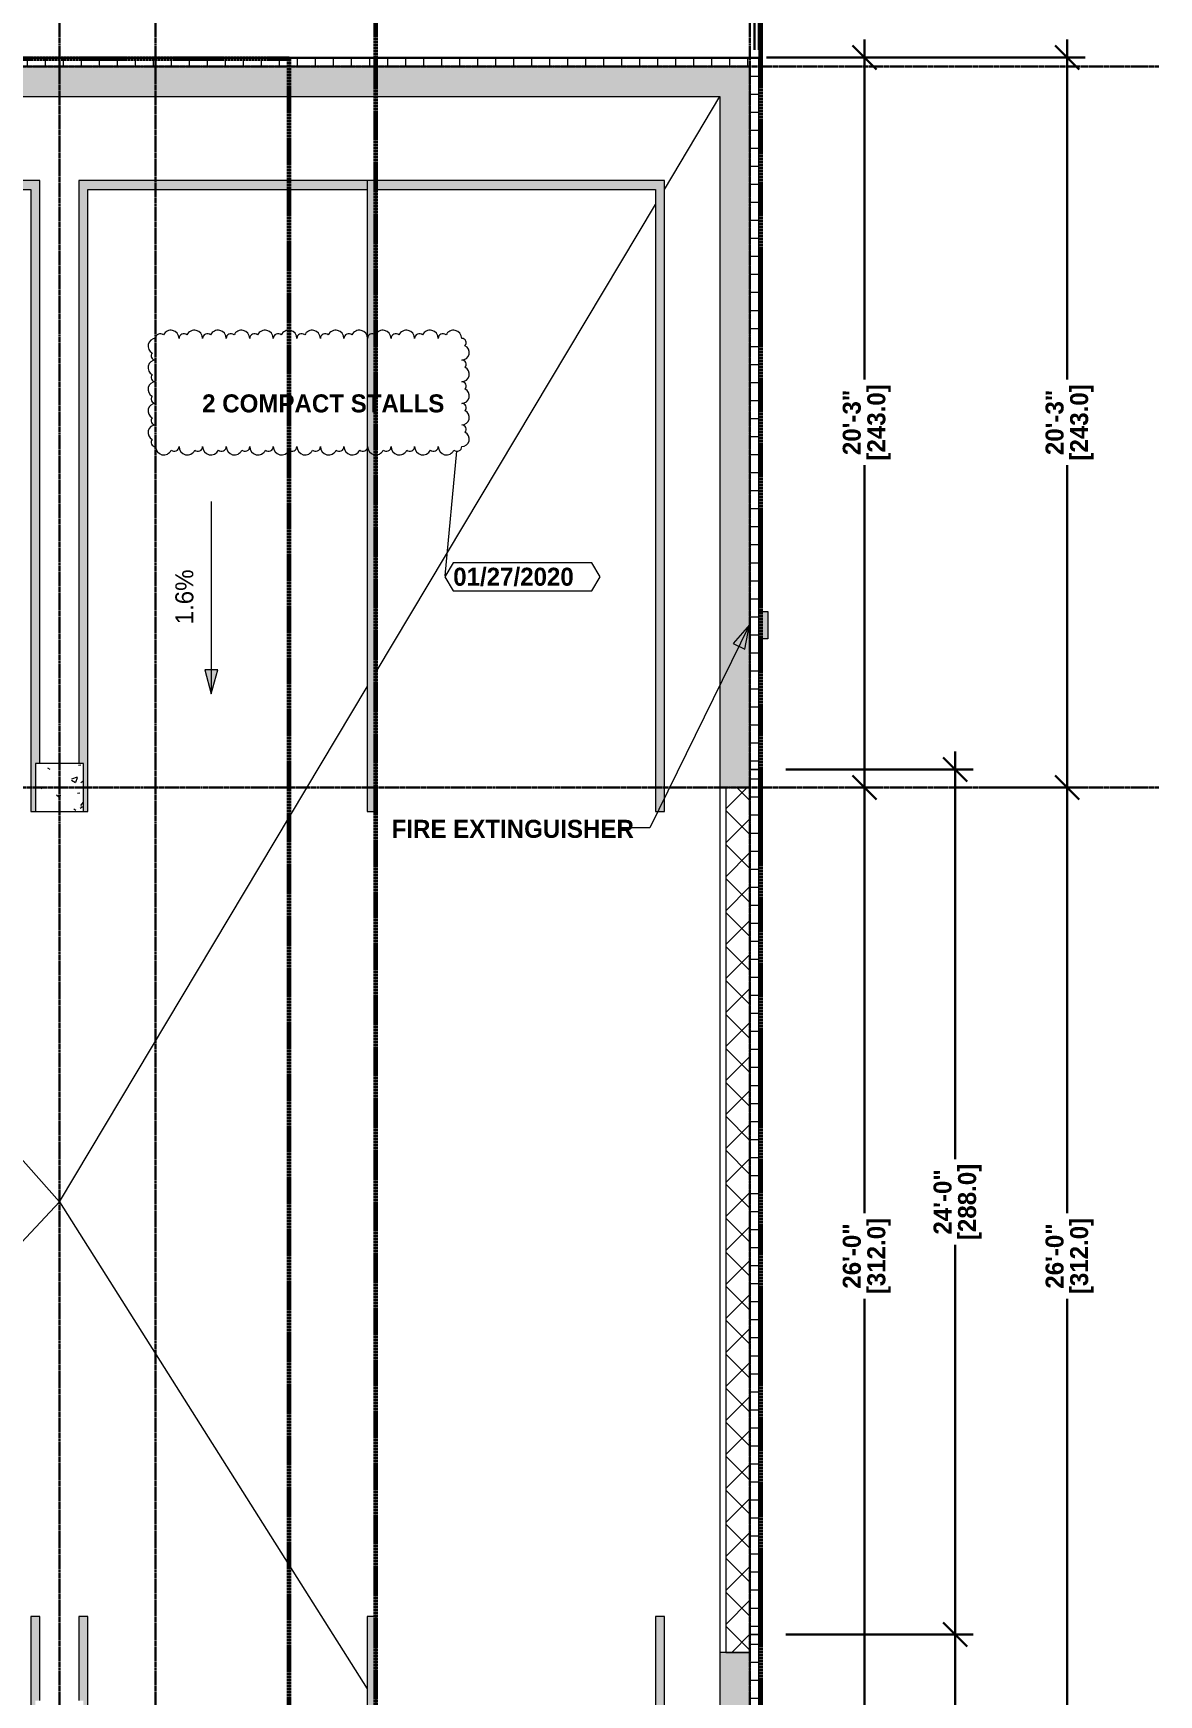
# Model space of a CAD drawing. Header units: inches. Extents: x -4124 to -1807, y 11006 to 12379.
# Drawn here: x -2182 to -1807, y 11545 to 12098 of the extents above; entities that cross this region are included whole.
import ezdxf

# ---------------------------------------------------------------- set-up
doc = ezdxf.new("R2010")
doc.units = ezdxf.units.IN
doc.header["$MEASUREMENT"] = 0
for name, pattern in [('Dash 1_16_', [0.125, 0.0625, -0.0625]), ('Double Dash 3_8_', [1, 0.375, -0.125, 0.125, -0.125, 0.125, -0.125]), ('Grid Line 1_2_', [0.875, 0.5, -0.125, 0.125, -0.125]), ('Grid Line 1_2__2_', [0.875, 0.5, -0.125, 0.125, -0.125])]:
    doc.linetypes.add(name, pattern=pattern)
for name, color, linetype, lineweight in [('0-1', 7, 'Continuous', 5), ('0-2', 7, 'Continuous', 9), ('0-3', 130, 'Double Dash 3_8_', 60), ('A-ANNO-DIMS-1', 211, 'Continuous', 30), ('A-FLOR-1', 9, 'Continuous', 18), ('A-FLOR-2', 7, 'Continuous', 9), ('A-GENM', 5, 'Continuous', 9), ('A-WALL-PATT-1', 53, 'Continuous', 9), ('A-WALL-PATT-2', 8, 'Continuous', 9), ('A-WALL-PATT-4', 252, 'Continuous', 9), ('C-PROP-LINE-1', 130, 'Double Dash 3_8_', 60), ('C-PROP-LINE-2', 130, 'Dash 1_16_', 60), ('E-FIRE-1', 31, 'Continuous', 9), ('E-FIRE-2', 7, 'Continuous', 9), ('G-ANNO-DIMS', 111, 'Continuous', 9), ('G-ANNO-REVC', 71, 'Continuous', 20), ('G-ANNO-REVC-IDEN', 71, 'Continuous', 20), ('G-ANNO-REVC-IDEN-1', 71, 'Continuous', 9), ('G-ANNO-TEXT', 231, 'Continuous', 9), ('G-ANNO-TEXT-1', 147, 'Continuous', 20), ('S-COLS', 52, 'Continuous', 9), ('S-COLS-1', 7, 'Continuous', 9), ('S-FNDN-3', 7, 'Continuous', 9), ('S-GRID-1', 1, 'Grid Line 1_2_', 9), ('S-GRID-2', 1, 'Grid Line 1_2__2_', 30)]:
    doc.layers.add(name, color=color, linetype=linetype, lineweight=lineweight)
doc.styles.add('Century Gothic', font='ufonts.com_century-gothic.ttf', dxfattribs={"height": 6})
doc.styles.add('Century Gothic_B', font='GOTHICB.TTF', dxfattribs={"height": 6})
doc.dimstyles.new('OD__1_16__Tol__', dxfattribs={"dimscale": 12, "dimtxt": 6.26501, "dimasz": 0.666667, "dimexe": 0.5, "dimexo": 0.333333, "dimgap": 0.083333, "dimtad": 1, "dimdec": 4, "dimrnd": 0.0625, "dimzin": 3, "dimdsep": 46, "dimlunit": 4, "dimtxsty": 'Century Gothic_B', "dimblk1": 'OBLIQUE', "dimblk2": 'OBLIQUE', "dimsah": 1, "dimcen": 0.09, "dimdle": 0.5, "dimazin": 0, "dimtfac": 1, "dimtdec": 4, "dimtix": 1, "dimtmove": 0, "dimatfit": 3, "dimfxl": 1, "dimtvp": 1, "dimtfill": 1, "dimfrac": 2, "dimtolj": 1, "dimtzin": 0, "dimlwd": 30, "dimlwe": 30, "dimarcsym": 2})
pattern_1 = [(0, (0, 0), (0, 6), []), (90, (0, 0), (-6, 4e-16), [])]
pattern_2 = [(50, (0, 0), (18.362056, -1.606828), [1.92, -21.12]), (355, (0, 0), (-3.552257, 19.255874), [1.536, -16.896]), (100.451, (1.53, -0.134), (14.81021, 17.649286), [1.632, -17.949]), (46.184, (0, 5.12), (27.32125, -4.237615), [2.88, -31.68]), (96.636, (2.277, 4.767), (23.927535, 24.937167), [2.448, -26.924]), (351.184, (0, 5.12), (23.927645, 24.937426), [2.304, -25.344]), (21, (2.56, 3.84), (15.28081, -10.307465), [1.92, -21.12]), (326, (2.56, 3.84), (6.22856, 18.563735), [1.536, -16.896]), (71.451, (3.833, 2.981), (21.509846, 8.25628), [1.632, -17.949]), (37.5, (0, 0), (0.3110953, 8.5225365), [0.845, -15.846, 0.845, -16.307, -16.96]), (37.5, (0, 0), (0.3110953, 8.5225365), [-33.843, 0.845, -16.115]), (7.5, (0, 0), (6.7346365, 10.0974314), [0.845, -8.934, 0.845, -15.462, -6.464]), (7.5, (0, 0), (6.7346365, 10.0974314), [-26.086, 0.845, -5.619]), (327.5, (-5.709, 0), (13.6661073, -0.5771864), [0.845, -5.555, 0.845, -19.123, -26.496]), (327.5, (-5.709, 0), (13.6661073, -0.5771864), [-26.368, 0.845, -25.651]), (317.5, (-8.269, 0), (14.929853, 2.562859), [0.845, -7.475, 0.845, -12.416, -18.816]), (317.5, (-8.269, 0), (14.929853, 2.562859), [-21.581, 0.845, -17.971])]

# ---------------------------------------------------------------- blocks, each defined once
blk = doc.blocks.new('104416 - Fire Extinguishers - Wall - Class A - Light - 2A-3202366-ENLARGED FLOOR PLAN - BASEMENT - EAST')
at = {"layer": 'E-FIRE-1'}
blk.add_hatch(color=256, dxfattribs=at).paths.add_polyline_path([(13.63, -2.84), (13.63, -4.5), (22.75, -4.5), (22.75, -1.5), (13.63, -1.5)], flags=0)
at = {"layer": 'E-FIRE-2'}
for p, q in [((13.63, -4.5), (13.63, -1.5)), ((22.75, -4.5), (13.63, -4.5)), ((22.75, -1.5), (22.75, -4.5))]:
    blk.add_line(p, q, dxfattribs=at)
blk = doc.blocks.new('Family - ___-2657144-ENLARGED FLOOR PLAN - BASEMENT - EAST')
at = {"layer": 'C-PROP-LINE-1'}
blk.add_line((-1939.77, 12268.69), (-1939.77, 11070.36), dxfattribs=at)
blk = doc.blocks.new('Family - ___-2835860-ENLARGED FLOOR PLAN - BASEMENT - EAST')
at = {"layer": 'C-PROP-LINE-2'}
blk.add_line((-2067.92, 11247.39), (-2067.92, 12118.09), dxfattribs=at)
blk = doc.blocks.new('Family - ___-2835903-ENLARGED FLOOR PLAN - BASEMENT - EAST')
at = {"layer": 'C-PROP-LINE-2'}
for p, q in [((-2096.82, 12089.69), (-3831.82, 12089.69)), ((-2096.82, 11276.29), (-2096.82, 12089.69))]:
    blk.add_line(p, q, dxfattribs=at)
blk = doc.blocks.new('Family - ___-2835932-ENLARGED FLOOR PLAN - BASEMENT - EAST')
at = {"layer": 'C-PROP-LINE-2'}
blk.add_line((-2067.92, 11247.39), (-2067.92, 12118.59), dxfattribs=at)
blk = doc.blocks.new('CTR - 1st Phase - Shell_rvt-1-ENLARGED FLOOR PLAN - BASEMENT - EAST')
at = {"layer": 'A-WALL-PATT-1'}
h = blk.add_hatch(dxfattribs=at)
h.set_pattern_fill('FP_1', color=256, style=0, pattern_type=2)
h.set_pattern_definition(pattern_1)
h.paths.add_polyline_path([(-3084.08, 12087.19), (-2838.32, 12087.19), (-2838.32, 12090.19), (-3829.32, 12090.19), (-3829.32, 12087.19), (-3136.32, 12087.19)], flags=0)
h.paths.add_polyline_path([(-2694.32, 12087.19), (-1940.32, 12087.19), (-1940.32, 12090.19), (-2694.32, 12090.19)], flags=0)
h = blk.add_hatch(dxfattribs=at)
h.set_pattern_fill('FP_1', color=256, style=0, pattern_type=2)
h.set_pattern_definition(pattern_1)
h.paths.add_polyline_path([(-1943.32, 11853.19), (-1940.32, 11853.19), (-1940.32, 12087.19), (-1943.32, 12087.19), (-1943.32, 11865.14)], flags=0)
h = blk.add_hatch(dxfattribs=at)
h.set_pattern_fill('FP_1', color=256, style=0, pattern_type=2)
h.set_pattern_definition(pattern_1)
h.paths.add_polyline_path([(-1943.32, 11565.19), (-1940.32, 11565.19), (-1940.32, 11853.19), (-1943.32, 11853.19), (-1943.32, 11675.9)], flags=0)
h = blk.add_hatch(dxfattribs=at)
h.set_pattern_fill('FP_1', color=256, style=0, pattern_type=2)
h.set_pattern_definition(pattern_1)
h.paths.add_polyline_path([(-1940.32, 11157.19), (-1940.32, 11565.19), (-1943.32, 11565.19), (-1943.32, 11157.19)], flags=0)
at = {"layer": 'A-FLOR-1'}
for p, q in [((-1971.82, 12046.24), (-1953.32, 12077.19)), ((-2067.82, 11885.66), (-1974.82, 12041.23)), ((-2387.16, 11949.83), (-2173.32, 11709.19)), ((-2173.32, 11709.19), (-2070.82, 11880.64)), ((-2387.16, 11481.63), (-2173.32, 11709.19)), ((-2173.32, 11709.19), (-2070.82, 11547.05))]:
    blk.add_line(p, q, dxfattribs=at)
at = {"layer": 'A-FLOR-2'}
blk.add_line((-1953.32, 11847.19), (-1953.32, 11559.19), dxfattribs=at)
at = {"layer": 'S-FNDN-3'}
for p, q in [((-1940.32, 12090.19), (-2694.32, 12090.19)), ((-2694.32, 12087.19), (-1943.32, 12087.19)), ((-1943.32, 12087.19), (-1943.32, 11853.19)), ((-1940.32, 12087.19), (-1940.32, 12090.19)), ((-1940.32, 11853.19), (-1940.32, 12087.19)), ((-1943.32, 11853.19), (-1940.32, 11853.19)), ((-1940.32, 11853.19), (-1943.32, 11853.19)), ((-1943.32, 11853.19), (-1943.32, 11565.19)), ((-1940.32, 11565.19), (-1940.32, 11853.19)), ((-1940.32, 11565.19), (-1943.32, 11565.19)), ((-1943.32, 11565.19), (-1943.32, 11157.19)), ((-1943.32, 11565.19), (-1940.32, 11565.19)), ((-1940.32, 11157.19), (-1940.32, 11565.19))]:
    blk.add_line(p, q, dxfattribs=at)
at = {"layer": 'S-GRID-1'}
for p, q in [((-2173.32, 11005.88), (-2173.32, 12345.93)), ((-1807.14, 11847.19), (-4091.58, 11847.19))]:
    blk.add_line(p, q, dxfattribs=at)
at = {"layer": '0-2', "rotation": 90}
blk.add_blockref('104416 - Fire Extinguishers - Wall - Class A - Light - 2A-3202366-ENLARGED FLOOR PLAN - BASEMENT - EAST', (-1941.82, 11883), dxfattribs=at)
at = {"layer": '0-3'}
for name in ['Family - ___-2657144-ENLARGED FLOOR PLAN - BASEMENT - EAST', 'Family - ___-2835932-ENLARGED FLOOR PLAN - BASEMENT - EAST', 'Family - ___-2835860-ENLARGED FLOOR PLAN - BASEMENT - EAST', 'Family - ___-2835903-ENLARGED FLOOR PLAN - BASEMENT - EAST']:
    blk.add_blockref(name, (0, 0), dxfattribs=at)
blk = doc.blocks.new('CTR - 1st Phase - Structure_rvt-1-ENLARGED FLOOR PLAN - BASEMENT - EAST')
at = {"layer": 'A-WALL-PATT-2'}
h = blk.add_hatch(dxfattribs=at)
h.set_pattern_fill('FP_2', color=256, style=0, pattern_type=2)
h.set_pattern_definition(pattern_2)
h.paths.add_polyline_path([(-2545.21, 12077.19), (-1953.32, 12077.19), (-1953.32, 12087.19), (-2694.32, 12087.19), (-2694.32, 12077.19), (-2640.32, 12077.19)], flags=0)
h.paths.add_polyline_path([(-3005.14, 12077.19), (-2838.32, 12077.19), (-2838.32, 12087.19), (-3829.32, 12087.19), (-3829.32, 12077.19), (-3011.14, 12077.19)], flags=0)
h = blk.add_hatch(dxfattribs=at)
h.set_pattern_fill('FP_2', color=256, style=0, pattern_type=2)
h.set_pattern_definition(pattern_2)
h.paths.add_polyline_path([(-1953.32, 11157.19), (-1943.32, 11157.19), (-1943.32, 11559.19), (-1953.32, 11559.19), (-1953.32, 11361.19)], flags=0)
h.paths.add_polyline_path([(-1951.32, 11847.19), (-1943.32, 11847.19), (-1943.32, 12087.19), (-1953.32, 12087.19), (-1953.32, 11847.19)], flags=0)
at = {"layer": 'A-WALL-PATT-4'}
h = blk.add_hatch(dxfattribs=at)
h.set_pattern_fill('FP_7', color=256, style=0, pattern_type=2)
h.set_pattern_definition([(45, (0, 0), (-5.656854, 5.656854), []), (135, (0, 0), (-5.656854, -5.656854), [])])
h.paths.add_polyline_path([(-1943.32, 11559.19), (-1943.32, 11847.19), (-1951.32, 11847.19), (-1951.32, 11559.19)], flags=0)
at = {"layer": 'S-COLS'}
h = blk.add_hatch(dxfattribs=at)
h.set_pattern_fill('FP_2', color=256, style=0, pattern_type=2)
h.set_pattern_definition(pattern_2)
h.paths.add_polyline_path([(-2173.32, 11839.19), (-2165.32, 11839.19), (-2165.32, 11855.19), (-2181.32, 11855.19), (-2181.32, 11839.19), (-2181.24, 11839.19)], flags=0)
at = {"layer": 'S-COLS-1'}
for p, q in [((-2181.24, 11855.19), (-2181.32, 11855.19)), ((-2181.32, 11855.19), (-2181.32, 11839.19)), ((-2165.4, 11855.19), (-2181.24, 11855.19)), ((-2165.32, 11855.19), (-2165.4, 11855.19)), ((-2165.32, 11839.19), (-2165.32, 11855.19)), ((-2181.32, 11839.19), (-2181.24, 11839.19)), ((-2181.24, 11839.19), (-2165.4, 11839.19)), ((-2165.4, 11839.19), (-2165.32, 11839.19))]:
    blk.add_line(p, q, dxfattribs=at)
at = {"layer": 'S-FNDN-3'}
for p, q in [((-1953.32, 12087.19), (-2694.32, 12087.19)), ((-1943.32, 12087.19), (-1953.32, 12087.19)), ((-1943.32, 11847.19), (-1943.32, 12087.19)), ((-2694.32, 12077.19), (-1953.32, 12077.19)), ((-1953.32, 12077.19), (-1953.32, 11847.19)), ((-1953.32, 11847.19), (-1943.32, 11847.19)), ((-1943.32, 11847.19), (-1951.32, 11847.19)), ((-1951.32, 11847.19), (-1951.32, 11559.19)), ((-1943.32, 11559.19), (-1943.32, 11847.19)), ((-1943.32, 11559.19), (-1953.32, 11559.19)), ((-1953.32, 11559.19), (-1953.32, 11157.19)), ((-1951.32, 11559.19), (-1943.32, 11559.19)), ((-1943.32, 11157.19), (-1943.32, 11559.19))]:
    blk.add_line(p, q, dxfattribs=at)
at = {"layer": 'S-GRID-2'}
for p, q in [((-2173.32, 11005.88), (-2173.32, 12247.5)), ((-2141.32, 11005.88), (-2141.32, 12247.5)), ((-1943.32, 11005.88), (-1943.32, 12247.5)), ((-1807.14, 12087.19), (-4076.95, 12087.19)), ((-1807.14, 11847.19), (-4076.95, 11847.19))]:
    blk.add_line(p, q, dxfattribs=at)
blk = doc.blocks.new('Parking_Stall_Multiple - STANDARD-2088485-ENLARGED FLOOR PLAN - BASEMENT - EAST')
at = {"layer": 'A-GENM'}
h = blk.add_hatch(color=256, dxfattribs=at)
h.paths.add_polyline_path([(3, 210.34), (0, 207.34), (210, 207.34), (210, 210.34), (106.5, 208.84), (11.94, 210.21)], flags=0)
h.paths.add_polyline_path([(0, 311), (0, 210.34), (3, 210.34), (3, 311), (210, 311), (210, 314), (182, 314), (182, 312.5), (166, 312.5), (166, 314), (0, 314)], flags=0)
h = blk.add_hatch(color=256, dxfattribs=at)
h.paths.add_polyline_path([(0, 103.67), (210, 103.67), (210, 106.67), (106.5, 105.17), (3, 106.67)], flags=0)
h.paths.add_polyline_path([(0, 103.67), (0.08, 106.58), (0, 106.67)], flags=0)
h.paths.add_polyline_path([(3, 210.34), (106.5, 208.84), (210, 210.34), (11.94, 210.34)], flags=0)
h.paths.add_polyline_path([(0, 207.34), (3, 210.34), (0, 210.34)], flags=0)
h.paths.add_polyline_path([(0, 106.67), (3, 106.67), (3, 207.34), (0, 207.34), (0, 207.29)], flags=0)
h = blk.add_hatch(color=256, dxfattribs=at)
h.paths.add_polyline_path([(0, 103.67), (0, 0), (166, 0), (166, 1.5), (182, 1.5), (182, 0), (210, 0), (210, 3), (3, 3), (3, 103.67)], flags=0)
h.paths.add_polyline_path([(3, 106.67), (106.5, 105.17), (210, 106.67), (11.94, 106.67)], flags=0)
h.paths.add_polyline_path([(0, 103.67), (3, 106.67), (0, 106.67), (0.08, 106.58)], flags=0)
for p, q in [((166, 314), (0, 314)), ((0, 314), (0, 207.34)), ((3, 210.34), (3, 311)), ((3, 311), (210, 311)), ((210, 314), (182, 314)), ((210, 311), (210, 314)), ((210, 210.34), (0, 210.34)), ((0, 210.34), (0, 103.67)), ((210, 210.34), (3, 210.34)), ((210, 207.34), (210, 210.34)), ((210, 207.34), (210, 210.34)), ((0, 207.34), (210, 207.34)), ((3, 106.67), (3, 207.34)), ((3, 207.34), (210, 207.34)), ((210, 106.67), (0, 106.67)), ((0, 106.67), (0, 0)), ((210, 106.67), (3, 106.67)), ((210, 103.67), (210, 106.67)), ((210, 103.67), (210, 106.67)), ((0, 103.67), (210, 103.67)), ((3, 3), (3, 103.67)), ((3, 103.67), (210, 103.67)), ((210, 3), (3, 3)), ((210, 0), (210, 3)), ((0, 0), (166, 0)), ((182, 0), (210, 0))]:
    blk.add_line(p, q, dxfattribs=at)
blk = doc.blocks.new('Parking_Stall_Multiple - COMPACT-2287195-ENLARGED FLOOR PLAN - BASEMENT - EAST')
at = {"layer": 'A-GENM'}
h = blk.add_hatch(color=256, dxfattribs=at)
h.paths.add_polyline_path([(0, 96), (210, 96), (210, 99), (106.5, 97.5), (3, 99)], flags=0)
h.paths.add_polyline_path([(0, 99), (0, 96), (0.09, 98.91)], flags=0)
h.paths.add_polyline_path([(0, 195), (0, 99), (3, 99), (3, 192), (210, 192), (210, 195), (182, 195), (182, 193.5), (166, 193.5), (166, 195), (11.94, 195)], flags=0)
h = blk.add_hatch(color=256, dxfattribs=at)
h.paths.add_polyline_path([(0, 96), (0, 0), (210, 0), (210, 3), (3, 3), (3, 96)], flags=0)
h.paths.add_polyline_path([(3, 99), (106.5, 97.5), (210, 99), (11.94, 99)], flags=0)
h.paths.add_polyline_path([(0, 96), (3, 99), (0, 99), (0.09, 98.91)], flags=0)
for p, q in [((166, 195), (0, 195)), ((0, 195), (0, 96)), ((210, 195), (182, 195)), ((210, 192), (210, 195)), ((3, 99), (3, 192)), ((3, 192), (210, 192)), ((210, 99), (0, 99)), ((0, 99), (0, 0)), ((0, 96), (210, 96)), ((210, 99), (3, 99)), ((3, 3), (3, 96)), ((3, 96), (210, 96)), ((210, 96), (210, 99)), ((210, 96), (210, 99)), ((210, 3), (3, 3)), ((210, 0), (210, 3)), ((0, 0), (210, 0))]:
    blk.add_line(p, q, dxfattribs=at)
blk = doc.blocks.new('Parking_Stall_Multiple - STANDARD-2218185-ENLARGED FLOOR PLAN - BASEMENT - EAST')
at = {"layer": 'A-GENM'}
h = blk.add_hatch(color=256, dxfattribs=at)
h.paths.add_polyline_path([(210, -106.67), (106.5, -105.17), (3, -106.67), (203.19, -106.67)], flags=0)
h.paths.add_polyline_path([(0, -103.67), (0, -106.67), (3, -106.67), (1.5, -105.17)], flags=0)
h.paths.add_polyline_path([(210, -1.5), (194, -1.5), (194, 0), (0, 0), (0, -103.67), (3, -103.67), (3, -3), (210, -3)], flags=0)
h = blk.add_hatch(color=256, dxfattribs=at)
h.paths.add_polyline_path([(210, -106.67), (210, -103.67), (0, -103.67), (3, -106.67), (106.5, -105.17), (203.19, -106.57)], flags=0)
h.paths.add_polyline_path([(210, -210.34), (106.5, -208.84), (3, -210.34), (194, -210.34)], flags=0)
h.paths.add_polyline_path([(3, -210.34), (0, -207.34), (0.08, -210.25), (0, -210.34)], flags=0)
h.paths.add_polyline_path([(3, -106.67), (0, -106.67), (0, -207.34), (3, -207.34)], flags=0)
h = blk.add_hatch(color=256, dxfattribs=at)
h.paths.add_polyline_path([(210, -210.34), (210, -207.34), (0, -207.34), (3, -210.34), (106.5, -208.84), (194, -210.1)], flags=0)
h.paths.add_polyline_path([(0, -210.34), (0.08, -210.25), (0, -207.34)], flags=0)
h.paths.add_polyline_path([(210, -311), (3, -311), (3, -210.34), (0, -210.34), (0, -314), (194, -314), (194, -312.5), (210, -312.5)], flags=0)
for p, q in [((194, 0), (0, 0)), ((0, 0), (0, -106.67)), ((3, -103.67), (3, -3)), ((3, -3), (210, -3)), ((210, -3), (210, -1.5)), ((210, -103.67), (0, -103.67)), ((0, -103.67), (0, -210.34)), ((210, -103.67), (3, -103.67)), ((210, -106.67), (210, -103.67)), ((210, -106.67), (210, -103.67)), ((0, -106.67), (210, -106.67)), ((3, -207.34), (3, -106.67)), ((3, -106.67), (210, -106.67)), ((210, -207.34), (0, -207.34)), ((0, -207.34), (0, -314)), ((210, -207.34), (3, -207.34)), ((210, -210.34), (210, -207.34)), ((210, -210.34), (210, -207.34)), ((0, -210.34), (210, -210.34)), ((3, -311), (3, -210.34)), ((3, -210.34), (210, -210.34)), ((0, -314), (194, -314)), ((210, -311), (3, -311)), ((210, -312.5), (210, -311))]:
    blk.add_line(p, q, dxfattribs=at)
blk = doc.blocks.new('Parking_Stall_Multiple - COMPACT-V6-ENLARGED FLOOR PLAN - BASEMENT - EAST')
at = {"layer": 'A-GENM'}
h = blk.add_hatch(color=256, dxfattribs=at)
h.paths.add_polyline_path([(210, -99), (106.5, -97.5), (3, -99), (168.55, -99)], flags=0)
h.paths.add_polyline_path([(0, -96), (0, -99), (3, -99), (1.5, -97.5)], flags=0)
h.paths.add_polyline_path([(210, 0), (0, 0), (0, -96), (3, -96), (3, -3), (210, -3)], flags=0)
h = blk.add_hatch(color=256, dxfattribs=at)
h.paths.add_polyline_path([(3, -99), (106.5, -97.5), (210, -99), (210, -96), (0, -96)], flags=0)
h.paths.add_polyline_path([(210, -193.5), (210, -192), (3, -192), (3, -99), (0, -99), (0, -195), (194, -195), (194, -193.5), (203.19, -193.5)], flags=0)
for p, q in [((210, 0), (0, 0)), ((0, 0), (0, -99)), ((210, -3), (210, 0)), ((3, -96), (3, -3)), ((3, -3), (210, -3)), ((210, -96), (0, -96)), ((0, -96), (0, -195)), ((0, -99), (210, -99)), ((210, -96), (3, -96)), ((3, -192), (3, -99)), ((3, -99), (210, -99)), ((210, -99), (210, -96)), ((210, -99), (210, -96)), ((210, -192), (3, -192)), ((210, -193.5), (210, -192)), ((0, -195), (194, -195))]:
    blk.add_line(p, q, dxfattribs=at)
blk = doc.blocks.new('_Oblique')
at = {"color": 0, "linetype": 'ByBlock', "lineweight": -2}
blk.add_line((-0.5, -0.5), (0.5, 0.5), dxfattribs=at)
blk = doc.blocks.new('DIMBLOCK2-ENLARGED FLOOR PLAN - BASEMENT - EAST')
at = {"layer": 'A-ANNO-DIMS-1', "color": 0, "lineweight": 30, "transparency": 16777216}
for p, q in [((-1837.67, 11529.19), (-1837.67, 11853.19)), ((-1867.14, 11847.19), (-1831.67, 11847.19)), ((-1867.14, 11535.19), (-1831.67, 11535.19))]:
    blk.add_line(p, q, dxfattribs=at)
at = {"layer": 'Defpoints', "color": 0, "transparency": 16777216}
for p in [(-1871.14, 11847.19), (-1837.67, 11847.19), (-1871.14, 11535.19)]:
    blk.add_point(p, dxfattribs=at)
at = {"layer": 'A-ANNO-DIMS-1', "color": 0, "lineweight": 30, "transparency": 16777216, "xscale": 7.999999999999998, "yscale": 7.999999999999998, "zscale": 7.999999999999998}
for p, rotation in [((-1837.67, 11847.19), 90), ((-1837.67, 11535.19), 270)]:
    blk.add_blockref('_Oblique', p, dxfattribs=dict(at, rotation=rotation))
at = {"layer": 'A-ANNO-DIMS-1', "color": 0, "transparency": 16777216, "insert": (-1841.82, 11691.19), "char_height": 6, "attachment_point": 5, "rotation": 90, "style": 'Century Gothic_B', "bg_fill": 3, "box_fill_scale": 1.25, "bg_fill_color": 256, "bg_fill_true_color": 13158600, "bg_fill_transparency": 0}
blk.add_mtext('\\A1;26\'-0"', dxfattribs=at)
at = {"layer": 'A-ANNO-DIMS-1', "color": 0, "transparency": 16777216, "insert": (-1832.78, 11691.19), "char_height": 6, "attachment_point": 5, "rotation": 90, "style": 'Century Gothic_B', "bg_fill": 3, "box_fill_scale": 1.25, "bg_fill_color": 256, "bg_fill_true_color": 13158600, "bg_fill_transparency": 0}
blk.add_mtext('\\A1;[312.0]', dxfattribs=at)
blk = doc.blocks.new('DIMBLOCK3-ENLARGED FLOOR PLAN - BASEMENT - EAST')
at = {"layer": 'A-ANNO-DIMS-1', "color": 0, "lineweight": 30, "transparency": 16777216}
for p, q in [((-1837.67, 11841.19), (-1837.67, 12096.19)), ((-1936.32, 12090.19), (-1831.67, 12090.19)), ((-1867.14, 11847.19), (-1831.67, 11847.19))]:
    blk.add_line(p, q, dxfattribs=at)
at = {"layer": 'Defpoints', "color": 0, "transparency": 16777216}
for p in [(-1940.32, 12090.19), (-1837.67, 12090.19), (-1871.14, 11847.19)]:
    blk.add_point(p, dxfattribs=at)
at = {"layer": 'A-ANNO-DIMS-1', "color": 0, "lineweight": 30, "transparency": 16777216, "xscale": 7.999999999999998, "yscale": 7.999999999999998, "zscale": 7.999999999999998}
for p, rotation in [((-1837.67, 12090.19), 90), ((-1837.67, 11847.19), 270)]:
    blk.add_blockref('_Oblique', p, dxfattribs=dict(at, rotation=rotation))
at = {"layer": 'A-ANNO-DIMS-1', "color": 0, "transparency": 16777216, "insert": (-1841.82, 11968.69), "char_height": 6, "attachment_point": 5, "rotation": 90, "style": 'Century Gothic_B', "bg_fill": 3, "box_fill_scale": 1.25, "bg_fill_color": 256, "bg_fill_true_color": 13158600, "bg_fill_transparency": 0}
blk.add_mtext('\\A1;20\'-3"', dxfattribs=at)
at = {"layer": 'A-ANNO-DIMS-1', "color": 0, "transparency": 16777216, "insert": (-1832.78, 11968.69), "char_height": 6, "attachment_point": 5, "rotation": 90, "style": 'Century Gothic_B', "bg_fill": 3, "box_fill_scale": 1.25, "bg_fill_color": 256, "bg_fill_true_color": 13158600, "bg_fill_transparency": 0}
blk.add_mtext('\\A1;[243.0]', dxfattribs=at)
blk = doc.blocks.new('DIMBLOCK13-ENLARGED FLOOR PLAN - BASEMENT - EAST')
at = {"layer": 'A-ANNO-DIMS-1', "color": 0, "lineweight": 30, "transparency": 16777216}
for p, q in [((-1874.98, 11151.19), (-1874.98, 11571.19)), ((-1931.38, 11565.19), (-1868.98, 11565.19)), ((-1931.38, 11157.19), (-1868.98, 11157.19))]:
    blk.add_line(p, q, dxfattribs=at)
at = {"layer": 'Defpoints', "color": 0, "transparency": 16777216}
for p in [(-1935.38, 11565.19), (-1874.98, 11565.19), (-1935.38, 11157.19)]:
    blk.add_point(p, dxfattribs=at)
at = {"layer": 'A-ANNO-DIMS-1', "color": 0, "lineweight": 30, "transparency": 16777216, "xscale": 7.999999999999998, "yscale": 7.999999999999998, "zscale": 7.999999999999998}
for p, rotation in [((-1874.98, 11565.19), 90), ((-1874.98, 11157.19), 270)]:
    blk.add_blockref('_Oblique', p, dxfattribs=dict(at, rotation=rotation))
at = {"layer": 'A-ANNO-DIMS-1', "color": 0, "transparency": 16777216, "insert": (-1879.13, 11361.19), "char_height": 6, "attachment_point": 5, "rotation": 90, "style": 'Century Gothic_B', "bg_fill": 3, "box_fill_scale": 1.25, "bg_fill_color": 256, "bg_fill_true_color": 13158600, "bg_fill_transparency": 0}
blk.add_mtext('\\A1;34\'-0"', dxfattribs=at)
at = {"layer": 'A-ANNO-DIMS-1', "color": 0, "transparency": 16777216, "insert": (-1870.1, 11361.19), "char_height": 6, "attachment_point": 5, "rotation": 90, "style": 'Century Gothic_B', "bg_fill": 3, "box_fill_scale": 1.25, "bg_fill_color": 256, "bg_fill_true_color": 13158600, "bg_fill_transparency": 0}
blk.add_mtext('\\A1;[408.0]', dxfattribs=at)
blk = doc.blocks.new('DIMBLOCK14-ENLARGED FLOOR PLAN - BASEMENT - EAST')
at = {"layer": 'A-ANNO-DIMS-1', "color": 0, "lineweight": 30, "transparency": 16777216}
for p, q in [((-1874.98, 11559.19), (-1874.98, 11859.19)), ((-1931.38, 11853.19), (-1868.98, 11853.19)), ((-1931.38, 11565.19), (-1868.98, 11565.19))]:
    blk.add_line(p, q, dxfattribs=at)
at = {"layer": 'Defpoints', "color": 0, "transparency": 16777216}
for p in [(-1935.38, 11853.19), (-1874.98, 11853.19), (-1935.38, 11565.19)]:
    blk.add_point(p, dxfattribs=at)
at = {"layer": 'A-ANNO-DIMS-1', "color": 0, "lineweight": 30, "transparency": 16777216, "xscale": 7.999999999999998, "yscale": 7.999999999999998, "zscale": 7.999999999999998}
for p, rotation in [((-1874.98, 11853.19), 90), ((-1874.98, 11565.19), 270)]:
    blk.add_blockref('_Oblique', p, dxfattribs=dict(at, rotation=rotation))
at = {"layer": 'A-ANNO-DIMS-1', "color": 0, "transparency": 16777216, "insert": (-1879.13, 11709.19), "char_height": 6, "attachment_point": 5, "rotation": 90, "style": 'Century Gothic_B', "bg_fill": 3, "box_fill_scale": 1.25, "bg_fill_color": 256, "bg_fill_true_color": 13158600, "bg_fill_transparency": 0}
blk.add_mtext('\\A1;24\'-0"', dxfattribs=at)
at = {"layer": 'A-ANNO-DIMS-1', "color": 0, "transparency": 16777216, "insert": (-1870.1, 11709.19), "char_height": 6, "attachment_point": 5, "rotation": 90, "style": 'Century Gothic_B', "bg_fill": 3, "box_fill_scale": 1.25, "bg_fill_color": 256, "bg_fill_true_color": 13158600, "bg_fill_transparency": 0}
blk.add_mtext('\\A1;[288.0]', dxfattribs=at)
blk = doc.blocks.new('DIMBLOCK15-ENLARGED FLOOR PLAN - BASEMENT - EAST')
at = {"layer": 'A-ANNO-DIMS-1', "color": 0, "lineweight": 30, "transparency": 16777216}
for p, q in [((-3832.32, 12092.69), (-3832.32, 12319.37)), ((-1941.82, 12092.69), (-1941.82, 12319.37)), ((-3838.32, 12313.37), (-1935.82, 12313.37))]:
    blk.add_line(p, q, dxfattribs=at)
at = {"layer": 'Defpoints', "color": 0, "transparency": 16777216}
for p in [(-1941.82, 12313.37), (-3832.32, 12088.69), (-1941.82, 12088.69)]:
    blk.add_point(p, dxfattribs=at)
at = {"layer": 'A-ANNO-DIMS-1', "color": 0, "lineweight": 30, "transparency": 16777216, "xscale": 7.999999999999998, "yscale": 7.999999999999998, "zscale": 7.999999999999998, "rotation": 180}
blk.add_blockref('_Oblique', (-3832.32, 12313.37), dxfattribs=at)
at = {"layer": 'A-ANNO-DIMS-1', "color": 0, "lineweight": 30, "transparency": 16777216, "xscale": 7.999999999999998, "yscale": 7.999999999999998, "zscale": 7.999999999999998}
blk.add_blockref('_Oblique', (-1941.82, 12313.37), dxfattribs=at)
at = {"layer": 'A-ANNO-DIMS-1', "color": 0, "transparency": 16777216, "insert": (-2887.07, 12317.99), "char_height": 6, "attachment_point": 5, "style": 'Century Gothic_B', "bg_fill": 3, "box_fill_scale": 1.25, "bg_fill_color": 256, "bg_fill_true_color": 13158600, "bg_fill_transparency": 0}
blk.add_mtext('\\A1;157\'-6 1/2"', dxfattribs=at)
at = {"layer": 'A-ANNO-DIMS-1', "color": 0, "transparency": 16777216, "insert": (-2887.07, 12308.48), "char_height": 6, "attachment_point": 5, "style": 'Century Gothic_B', "bg_fill": 3, "box_fill_scale": 1.25, "bg_fill_color": 256, "bg_fill_true_color": 13158600, "bg_fill_transparency": 0}
blk.add_mtext('\\A1;[1890.5]', dxfattribs=at)
blk = doc.blocks.new('DIMBLOCK44-ENLARGED FLOOR PLAN - BASEMENT - EAST')
at = {"layer": 'A-ANNO-DIMS-1', "color": 0, "lineweight": 30, "transparency": 16777216}
for p, q in [((-1905.21, 12096.19), (-1905.21, 11841.19)), ((-1937.82, 12090.19), (-1899.21, 12090.19)), ((-1903.56, 11847.19), (-1911.21, 11847.19))]:
    blk.add_line(p, q, dxfattribs=at)
at = {"layer": 'Defpoints', "color": 0, "transparency": 16777216}
for p in [(-1941.82, 12090.19), (-1905.21, 11847.19), (-1899.56, 11847.19)]:
    blk.add_point(p, dxfattribs=at)
at = {"layer": 'A-ANNO-DIMS-1', "color": 0, "lineweight": 30, "transparency": 16777216, "xscale": 7.999999999999998, "yscale": 7.999999999999998, "zscale": 7.999999999999998}
for p, rotation in [((-1905.21, 12090.19), 90), ((-1905.21, 11847.19), 270)]:
    blk.add_blockref('_Oblique', p, dxfattribs=dict(at, rotation=rotation))
at = {"layer": 'A-ANNO-DIMS-1', "color": 0, "transparency": 16777216, "insert": (-1909.37, 11968.69), "char_height": 6, "attachment_point": 5, "rotation": 90, "style": 'Century Gothic_B', "bg_fill": 3, "box_fill_scale": 1.25, "bg_fill_color": 256, "bg_fill_true_color": 13158600, "bg_fill_transparency": 0}
blk.add_mtext('\\A1;20\'-3"', dxfattribs=at)
at = {"layer": 'A-ANNO-DIMS-1', "color": 0, "transparency": 16777216, "insert": (-1900.33, 11968.69), "char_height": 6, "attachment_point": 5, "rotation": 90, "style": 'Century Gothic_B', "bg_fill": 3, "box_fill_scale": 1.25, "bg_fill_color": 256, "bg_fill_true_color": 13158600, "bg_fill_transparency": 0}
blk.add_mtext('\\A1;[243.0]', dxfattribs=at)
blk = doc.blocks.new('DIMBLOCK45-ENLARGED FLOOR PLAN - BASEMENT - EAST')
at = {"layer": 'A-ANNO-DIMS-1', "color": 0, "lineweight": 30, "transparency": 16777216}
for p, q in [((-1905.21, 11853.19), (-1905.21, 11529.19)), ((-1903.56, 11847.19), (-1911.21, 11847.19)), ((-1903.56, 11535.19), (-1911.21, 11535.19))]:
    blk.add_line(p, q, dxfattribs=at)
at = {"layer": 'Defpoints', "color": 0, "transparency": 16777216}
for p in [(-1899.56, 11847.19), (-1905.21, 11535.19), (-1899.56, 11535.19)]:
    blk.add_point(p, dxfattribs=at)
at = {"layer": 'A-ANNO-DIMS-1', "color": 0, "lineweight": 30, "transparency": 16777216, "xscale": 7.999999999999998, "yscale": 7.999999999999998, "zscale": 7.999999999999998}
for p, rotation in [((-1905.21, 11847.19), 90), ((-1905.21, 11535.19), 270)]:
    blk.add_blockref('_Oblique', p, dxfattribs=dict(at, rotation=rotation))
at = {"layer": 'A-ANNO-DIMS-1', "color": 0, "transparency": 16777216, "insert": (-1909.37, 11691.19), "char_height": 6, "attachment_point": 5, "rotation": 90, "style": 'Century Gothic_B', "bg_fill": 3, "box_fill_scale": 1.25, "bg_fill_color": 256, "bg_fill_true_color": 13158600, "bg_fill_transparency": 0}
blk.add_mtext('\\A1;26\'-0"', dxfattribs=at)
at = {"layer": 'A-ANNO-DIMS-1', "color": 0, "transparency": 16777216, "insert": (-1900.33, 11691.19), "char_height": 6, "attachment_point": 5, "rotation": 90, "style": 'Century Gothic_B', "bg_fill": 3, "box_fill_scale": 1.25, "bg_fill_color": 256, "bg_fill_true_color": 13158600, "bg_fill_transparency": 0}
blk.add_mtext('\\A1;[312.0]', dxfattribs=at)
blk = doc.blocks.new('DIMBLOCK52-ENLARGED FLOOR PLAN - BASEMENT - EAST')
at = {"layer": 'A-ANNO-DIMS-1', "color": 0, "lineweight": 30, "transparency": 16777216}
for p, q in [((-1940.32, 12092.69), (-1940.32, 12259.53)), ((-2179.32, 12253.53), (-1934.32, 12253.53)), ((-2173.32, 12255.19), (-2173.32, 12247.53))]:
    blk.add_line(p, q, dxfattribs=at)
at = {"layer": 'Defpoints', "color": 0, "transparency": 16777216}
for p in [(-2173.32, 12259.19), (-1940.32, 12253.53), (-1940.32, 12088.69)]:
    blk.add_point(p, dxfattribs=at)
at = {"layer": 'A-ANNO-DIMS-1', "color": 0, "lineweight": 30, "transparency": 16777216, "xscale": 7.999999999999998, "yscale": 7.999999999999998, "zscale": 7.999999999999998, "rotation": 180}
blk.add_blockref('_Oblique', (-2173.32, 12253.53), dxfattribs=at)
at = {"layer": 'A-ANNO-DIMS-1', "color": 0, "lineweight": 30, "transparency": 16777216, "xscale": 7.999999999999998, "yscale": 7.999999999999998, "zscale": 7.999999999999998}
blk.add_blockref('_Oblique', (-1940.32, 12253.53), dxfattribs=at)
at = {"layer": 'A-ANNO-DIMS-1', "color": 0, "transparency": 16777216, "insert": (-2056.82, 12257.68), "char_height": 6, "attachment_point": 5, "style": 'Century Gothic_B', "bg_fill": 3, "box_fill_scale": 1.25, "bg_fill_color": 256, "bg_fill_true_color": 13158600, "bg_fill_transparency": 0}
blk.add_mtext('\\A1;19\'-5"', dxfattribs=at)
at = {"layer": 'A-ANNO-DIMS-1', "color": 0, "transparency": 16777216, "insert": (-2056.82, 12248.64), "char_height": 6, "attachment_point": 5, "style": 'Century Gothic_B', "bg_fill": 3, "box_fill_scale": 1.25, "bg_fill_color": 256, "bg_fill_true_color": 13158600, "bg_fill_transparency": 0}
blk.add_mtext('\\A1;[233.0]', dxfattribs=at)
blk = doc.blocks.new('Family - ___-2338310-ENLARGED FLOOR PLAN - BASEMENT - EAST')
at = {"layer": 'G-ANNO-REVC'}
for centre, radius, start, end in [((-2139.75, 11996.64), 1.57, 48.1897, 180), ((-2136.22, 11996.64), 2.75, 0, 154.7912), ((-2131.91, 11996.64), 1.57, 48.1897, 180), ((-2128.38, 11996.64), 2.75, 0, 154.7912), ((-2124.06, 11996.64), 1.57, 48.1897, 180), ((-2120.53, 11996.64), 2.75, 0, 154.7912), ((-2116.22, 11996.64), 1.57, 48.1897, 180), ((-2112.69, 11996.64), 2.75, 0, 154.7912), ((-2108.37, 11996.64), 1.57, 48.1897, 180), ((-2104.84, 11996.64), 2.75, 0, 154.7912), ((-2100.52, 11996.64), 1.57, 48.1897, 180), ((-2096.99, 11996.64), 2.75, 0, 154.7912), ((-2092.68, 11996.64), 1.57, 48.1897, 180), ((-2089.15, 11996.64), 2.75, 0, 154.7912), ((-2084.83, 11996.64), 1.57, 48.1897, 180), ((-2081.3, 11996.64), 2.75, 0, 154.7912), ((-2076.99, 11996.64), 1.57, 48.1897, 180), ((-2073.45, 11996.64), 2.75, 0, 154.7912), ((-2069.14, 11996.64), 1.57, 48.1897, 180), ((-2065.61, 11996.64), 2.75, 0, 154.7912), ((-2061.29, 11996.64), 1.57, 48.1897, 180), ((-2057.76, 11996.64), 2.75, 0, 154.7912), ((-2053.45, 11996.64), 1.57, 48.1897, 180), ((-2049.92, 11996.64), 2.75, 0, 154.7912), ((-2045.6, 11996.64), 1.57, 48.1897, 180), ((-2042.07, 11996.64), 2.75, 0, 154.7912), ((-2141.32, 11994.12), 2.52, 90, 244.7912), ((-2039.32, 11995.2), 1.44, 318.1897, 90), ((-2039.32, 11991.96), 2.52, 270, 64.7912), ((-2141.32, 11986.92), 2.52, 90, 244.7912), ((-2141.32, 11990.88), 1.44, 138.1897, 270), ((-2039.32, 11988), 1.44, 318.1897, 90), ((-2039.32, 11984.76), 2.52, 270, 64.7912), ((-2141.32, 11979.72), 2.52, 90, 244.7912), ((-2141.32, 11983.68), 1.44, 138.1897, 270), ((-2039.32, 11980.8), 1.44, 318.1897, 90), ((-2141.32, 11976.48), 1.44, 138.1897, 270), ((-2039.32, 11977.56), 2.52, 270, 64.7912), ((-2141.32, 11972.52), 2.52, 90, 244.7912), ((-2141.32, 11969.28), 1.44, 138.1897, 270), ((-2039.32, 11973.6), 1.44, 318.1897, 90), ((-2039.32, 11970.36), 2.52, 270, 64.7912), ((-2141.32, 11965.32), 2.52, 90, 244.7912), ((-2039.32, 11966.4), 1.44, 318.1897, 90), ((-2039.32, 11963.16), 2.52, 270, 64.7912), ((-2141.32, 11962.08), 1.44, 138.1897, 270), ((-2138.58, 11960.64), 2.75, 180, 334.7912), ((-2135.05, 11960.64), 1.57, 228.1897, 0), ((-2130.73, 11960.64), 2.75, 180, 334.7912), ((-2127.2, 11960.64), 1.57, 228.1897, 0), ((-2122.89, 11960.64), 2.75, 180, 334.7912), ((-2119.35, 11960.64), 1.57, 228.1897, 0), ((-2115.04, 11960.64), 2.75, 180, 334.7912), ((-2111.51, 11960.64), 1.57, 228.1897, 0), ((-2107.19, 11960.64), 2.75, 180, 334.7912), ((-2103.66, 11960.64), 1.57, 228.1897, 0), ((-2099.35, 11960.64), 2.75, 180, 334.7912), ((-2095.82, 11960.64), 1.57, 228.1897, 0), ((-2091.5, 11960.64), 2.75, 180, 334.7912), ((-2087.97, 11960.64), 1.57, 228.1897, 0), ((-2083.65, 11960.64), 2.75, 180, 334.7912), ((-2080.12, 11960.64), 1.57, 228.1897, 0), ((-2075.81, 11960.64), 2.75, 180, 334.7912), ((-2072.28, 11960.64), 1.57, 228.1897, 0), ((-2067.96, 11960.64), 2.75, 180, 334.7912), ((-2064.43, 11960.64), 1.57, 228.1897, 0), ((-2060.12, 11960.64), 2.75, 180, 334.7912), ((-2056.59, 11960.64), 1.57, 228.1897, 0), ((-2052.27, 11960.64), 2.75, 180, 334.7912), ((-2048.74, 11960.64), 1.57, 228.1897, 0), ((-2044.42, 11960.64), 2.75, 180, 334.7912), ((-2040.89, 11960.64), 1.57, 228.1897, 0)]:
    blk.add_arc(centre, radius, start, end, dxfattribs=at)
blk = doc.blocks.new('Revision Tag - Revision Tag-133968-ENLARGED FLOOR PLAN - BASEMENT - EAST')
at = {"layer": 'G-ANNO-REVC-IDEN'}
for p, q in [((-0.3628, 0.0667), (-0.4053, -0.0068)), ((0.3593, 0.0667), (-0.3628, 0.0667)), ((0.4017, -0.0068), (0.3593, 0.0667)), ((-0.4053, -0.0068), (-0.3628, -0.0804)), ((-0.3628, -0.0804), (0.3593, -0.0804)), ((0.3593, -0.0804), (0.4017, -0.0068))]:
    blk.add_line(p, q, dxfattribs=at)

msp = doc.modelspace()

# ---------------------------------------------------------------- hatches: boundary and pattern name
at = {"layer": 'G-ANNO-DIMS'}
msp.add_hatch(color=256, dxfattribs=at).paths.add_polyline_path([(-2122.74169, 11878.35189), (-2120.5981, 11886.35189), (-2124.88528, 11886.35189)], flags=0)
msp.add_hatch(color=256, dxfattribs=at).paths.add_polyline_path([(-2122.74169, 11878.35189), (-2120.5981, 11886.35189), (-2124.88528, 11886.35189)], flags=0)
at = {"layer": 'G-ANNO-TEXT'}
msp.add_hatch(color=256, dxfattribs=at).paths.add_polyline_path([(-1943.43237, 11901.31128), (-1948.88997, 11895.08154), (-1945.04393, 11893.18737)], flags=0)

# ---------------------------------------------------------------- linework, layer by layer
at = {"layer": 'G-ANNO-DIMS'}
for p, q in [((-2122.74169, 11942.35189), (-2122.74169, 11878.35189)), ((-2122.74169, 11942.35189), (-2122.74169, 11878.35189)), ((-2120.5981, 11886.35189), (-2124.88528, 11886.35189)), ((-2124.88528, 11886.35189), (-2122.74169, 11878.35189)), ((-2120.5981, 11886.35189), (-2124.88528, 11886.35189)), ((-2124.88528, 11886.35189), (-2122.74169, 11878.35189)), ((-2122.74169, 11878.35189), (-2120.5981, 11886.35189)), ((-2122.74169, 11878.35189), (-2120.5981, 11886.35189))]:
    msp.add_line(p, q, dxfattribs=at)
at = {"layer": 'G-ANNO-REVC-IDEN'}
msp.add_line((-2041.03879, 11959.08117), (-2044.90825, 11917.62134), dxfattribs=at)
at = {"layer": 'G-ANNO-TEXT'}
for p, q in [((-1943.43237, 11901.31128), (-1976.71689, 11833.72837)), ((-1943.43237, 11901.31128), (-1948.88997, 11895.08154)), ((-1945.04393, 11893.18737), (-1943.43237, 11901.31128)), ((-1948.88997, 11895.08154), (-1945.04393, 11893.18737)), ((-1976.71689, 11833.72837), (-1987.17211, 11833.72837))]:
    msp.add_line(p, q, dxfattribs=at)

# ---------------------------------------------------------------- block references
at = {"layer": '0-1'}
for name in ['CTR - 1st Phase - Shell_rvt-1-ENLARGED FLOOR PLAN - BASEMENT - EAST', 'CTR - 1st Phase - Structure_rvt-1-ENLARGED FLOOR PLAN - BASEMENT - EAST']:
    msp.add_blockref(name, (0, 0), dxfattribs=at)
at = {"layer": 'A-GENM'}
for name, p, rotation in [('Parking_Stall_Multiple - STANDARD-2218185-ENLARGED FLOOR PLAN - BASEMENT - EAST', (-2179.81983, 12049.1894), 270.0000000000005), ('Parking_Stall_Multiple - COMPACT-V6-ENLARGED FLOOR PLAN - BASEMENT - EAST', (-1971.82374, 12049.1894), 270.0000000000018), ('Parking_Stall_Multiple - STANDARD-2088485-ENLARGED FLOOR PLAN - BASEMENT - EAST', (-2179.81983, 11361.1894), 89.99999999999953), ('Parking_Stall_Multiple - COMPACT-2287195-ENLARGED FLOOR PLAN - BASEMENT - EAST', (-1971.82374, 11361.1894), 89.99999999999821)]:
    msp.add_blockref(name, p, dxfattribs=dict(at, rotation=rotation))
at = {"layer": 'G-ANNO-REVC-IDEN', "xscale": 63.99999999999997, "yscale": 63.99999999999997, "zscale": 63.99999999999997}
msp.add_blockref('Revision Tag - Revision Tag-133968-ENLARGED FLOOR PLAN - BASEMENT - EAST', (-2018.97139, 11917.72842), dxfattribs=at)

# ---------------------------------------------------------------- texts
at = {"layer": 'G-ANNO-REVC-IDEN-1', "insert": (-2042.17138, 11920.32426), "char_height": 6, "width": 56.156, "attachment_point": 1, "style": 'Century Gothic_B'}
msp.add_mtext('01/27/2020', dxfattribs=at)
at = {"layer": 'G-ANNO-TEXT', "insert": (-2062.68707, 11836.39661), "char_height": 6, "width": 91.506, "attachment_point": 1, "style": 'Century Gothic_B'}
msp.add_mtext('FIRE EXTINGUISHER', dxfattribs=at)
at = {"layer": 'G-ANNO-TEXT-1', "insert": (-2125.80589, 11978.03083), "char_height": 6, "width": 95.142, "attachment_point": 1, "style": 'Century Gothic_B'}
msp.add_mtext('2 COMPACT STALLS', dxfattribs=at)

# ---------------------------------------------------------------- next in the draw order: texts
at = {"layer": 'G-ANNO-DIMS', "insert": (-2134.73058, 11901.45589), "char_height": 6, "width": 21.3503875, "attachment_point": 1, "rotation": 90, "line_spacing_factor": 0.984502, "style": 'Century Gothic', "bg_fill": 3, "box_fill_scale": 1.25, "bg_fill_color": 256, "bg_fill_true_color": 13158600, "bg_fill_transparency": 0}
msp.add_mtext('1.6%', dxfattribs=at)

# ---------------------------------------------------------------- next in the draw order: dimensions: what is measured, and where the dimension line sits
at = {"layer": 'A-ANNO-DIMS-1'}
dim = msp.add_linear_dim(base=(-1837.66996, 11847.1894), p1=(-1871.14479, 11535.1894), p2=(-1871.14479, 11847.1894), angle=90, dimstyle='OD__1_16__Tol__', override={"dimpost": '<>\\X', "dimfxl": 312}, dxfattribs=at)
dim.commit()
dim.dimension.update_dxf_attribs({"geometry": 'DIMBLOCK2-ENLARGED FLOOR PLAN - BASEMENT - EAST', "text_midpoint": (-1837.66996, 11691.1894)})

# ---------------------------------------------------------------- next in the draw order: texts
at = {"layer": 'G-ANNO-DIMS', "insert": (-2134.73058, 11901.45589), "char_height": 6, "width": 21.3503875, "attachment_point": 1, "rotation": 90, "line_spacing_factor": 0.984502, "style": 'Century Gothic', "bg_fill": 3, "box_fill_scale": 1.25, "bg_fill_color": 256, "bg_fill_true_color": 13158600, "bg_fill_transparency": 0}
msp.add_mtext('1.6%', dxfattribs=at)

# ---------------------------------------------------------------- next in the draw order: dimensions: what is measured, and where the dimension line sits
at = {"layer": 'A-ANNO-DIMS-1'}
for base, p1, p2, override, picture, middle in [((-1837.66996, 12090.1894), (-1871.14479, 11847.1894), (-1940.32374, 12090.1894), {"dimpost": '<>\\X', "dimfxl": 252.655351}, 'DIMBLOCK3-ENLARGED FLOOR PLAN - BASEMENT - EAST', (-1837.66996, 11968.6894)), ((-1874.98386, 11565.1894), (-1935.38235, 11157.1894), (-1935.38235, 11565.1894), {"dimpost": '<>\\X', "dimfxl": 408}, 'DIMBLOCK13-ENLARGED FLOOR PLAN - BASEMENT - EAST', (-1874.98386, 11361.1894))]:
    dim = msp.add_linear_dim(base=base, p1=p1, p2=p2, angle=90, dimstyle='OD__1_16__Tol__', override=override, dxfattribs=at)
    dim.commit()
    dim.dimension.update_dxf_attribs({"geometry": picture, "text_midpoint": middle})

# ---------------------------------------------------------------- next in the draw order: block references
at = {"layer": 'G-ANNO-REVC'}
msp.add_blockref('Family - ___-2338310-ENLARGED FLOOR PLAN - BASEMENT - EAST', (0, 0), dxfattribs=at)

# ---------------------------------------------------------------- next in the draw order: dimensions: what is measured, and where the dimension line sits
at = {"layer": 'A-ANNO-DIMS-1'}
dim = msp.add_linear_dim(base=(-1941.82374, 12313.36512), p1=(-3832.32374, 12088.6894), p2=(-1941.82374, 12088.6894), dimstyle='OD__1_16__Tol__', override={"dimpost": '<>\\X', "dimfxl": 1890.5}, dxfattribs=at)
dim.commit()
dim.dimension.update_dxf_attribs({"geometry": 'DIMBLOCK15-ENLARGED FLOOR PLAN - BASEMENT - EAST', "text_midpoint": (-2887.07374, 12313.36512)})
dim = msp.add_linear_dim(base=(-1874.98386, 11853.1894), p1=(-1935.38235, 11565.1894), p2=(-1935.38235, 11853.1894), angle=90, dimstyle='OD__1_16__Tol__', override={"dimpost": '<>\\X', "dimfxl": 288}, dxfattribs=at)
dim.commit()
dim.dimension.update_dxf_attribs({"geometry": 'DIMBLOCK14-ENLARGED FLOOR PLAN - BASEMENT - EAST', "text_midpoint": (-1874.98386, 11709.1894)})

# ---------------------------------------------------------------- next in the draw order: dimensions: what is measured, and where the dimension line sits
dim = msp.add_linear_dim(base=(-1905.21452, 11847.1894), p1=(-1941.82374, 12090.1894), p2=(-1899.55767, 11847.1894), angle=90, dimstyle='OD__1_16__Tol__', override={"dimpost": '<>\\X', "dimfxl": 246.648374}, dxfattribs=at)
dim.commit()
dim.dimension.update_dxf_attribs({"geometry": 'DIMBLOCK44-ENLARGED FLOOR PLAN - BASEMENT - EAST', "text_midpoint": (-1905.21452, 11968.6894)})

# ---------------------------------------------------------------- next in the draw order: dimensions: what is measured, and where the dimension line sits
dim = msp.add_linear_dim(base=(-1940.32374, 12253.53087), p1=(-2173.32374, 12259.18772), p2=(-1940.32374, 12088.6894), dimstyle='OD__1_16__Tol__', override={"dimpost": '<>\\X', "dimfxl": 288.719031}, dxfattribs=at)
dim.commit()
dim.dimension.update_dxf_attribs({"geometry": 'DIMBLOCK52-ENLARGED FLOOR PLAN - BASEMENT - EAST', "text_midpoint": (-2056.82374, 12253.53087)})
dim = msp.add_linear_dim(base=(-1905.21452, 11535.1894), p1=(-1899.55767, 11847.1894), p2=(-1899.55767, 11535.1894), angle=90, dimstyle='OD__1_16__Tol__', override={"dimpost": '<>\\X', "dimfxl": 312}, dxfattribs=at)
dim.commit()
dim.dimension.update_dxf_attribs({"geometry": 'DIMBLOCK45-ENLARGED FLOOR PLAN - BASEMENT - EAST', "text_midpoint": (-1905.21452, 11691.1894)})

doc.saveas('drawing.dxf')
